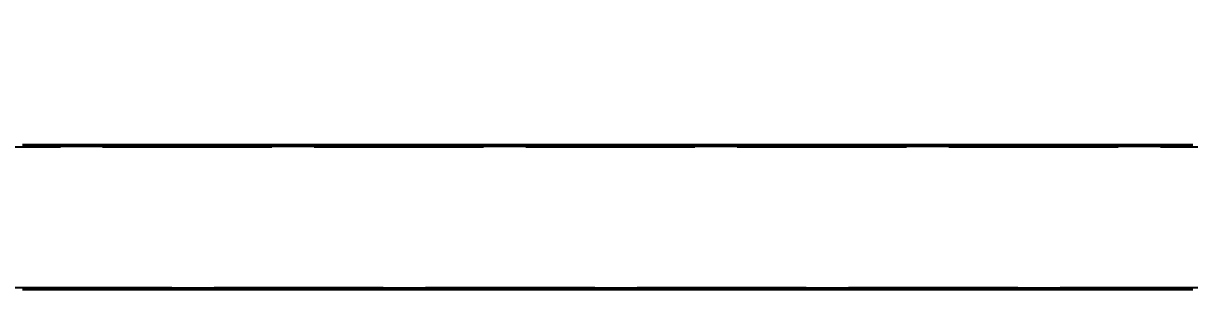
# Model space of a CAD drawing. Header units: millimetres. Extents: x 0 to 594, y 0 to 420.
# Drawn here: x 94.87 to 115.55, y 202.73 to 207.44 of the extents above; entities that cross this region are included whole.
import ezdxf

# ---------------------------------------------------------------- set-up
doc = ezdxf.new("R2010")
doc.units = ezdxf.units.MM
doc.linetypes.add('ISO02-TRAZOS', pattern=[3.75, 3, -0.75])
for name, color, linetype, lineweight in [('01-VISIBLE', 7, 'CONTINUOUS', 50), ('02-OCULTA', 4, 'ISO02-TRAZOS', 25), ('04-COTA', 3, 'CONTINUOUS', 25)]:
    doc.layers.add(name, color=color, linetype=linetype, lineweight=lineweight)
doc.styles.add('ISO3098', font='isocpeur.ttf')
doc.dimstyles.new('FLAMA-ISO', dxfattribs={"dimtxt": 3.5, "dimasz": 3, "dimexe": 2, "dimexo": 1, "dimgap": 1, "dimtad": 1, "dimdec": 1, "dimtxsty": 'ISO3098', "dimcen": 2.5, "dimclrd": 3, "dimclre": 3, "dimclrt": 3, "dimazin": 3, "dimtfac": 1, "dimtmove": 0, "dimatfit": 3, "dimlwd": 25, "dimlwe": 25})

msp = doc.modelspace()

# ---------------------------------------------------------------- linework, layer by layer
at = {"layer": '01-VISIBLE'}
for points in [[(115.603, 205.27), (115.495, 205.27), (115.388, 205.27), (115.28, 205.27), (115.173, 205.27), (115.065, 205.27), (114.958, 205.27), (114.85, 205.27), (114.743, 205.27), (114.635, 205.27), (114.528, 205.27), (114.42, 205.27), (114.312, 205.27), (114.205, 205.27), (114.098, 205.27), (113.99, 205.27), (113.883, 205.27), (113.775, 205.27), (113.668, 205.27), (113.56, 205.27), (113.453, 205.27), (113.345, 205.27), (113.238, 205.27), (113.13, 205.27), (113.023, 205.27), (112.915, 205.27), (112.808, 205.27), (112.7, 205.27), (112.593, 205.27), (112.485, 205.27), (112.377, 205.27), (112.27, 205.27), (112.163, 205.27), (112.055, 205.27), (111.948, 205.27), (111.84, 205.27), (111.733, 205.27), (111.625, 205.27), (111.518, 205.27), (111.41, 205.27), (111.303, 205.27), (111.195, 205.27), (111.088, 205.27), (110.98, 205.27), (110.873, 205.27), (110.765, 205.27), (110.657, 205.27), (110.55, 205.27), (110.443, 205.27), (110.335, 205.27), (110.228, 205.27), (110.12, 205.27), (110.013, 205.27), (109.905, 205.27), (109.798, 205.27), (109.69, 205.27), (109.583, 205.27), (109.475, 205.27), (109.368, 205.27), (109.26, 205.27), (109.153, 205.27), (109.045, 205.27), (108.938, 205.27), (108.83, 205.27), (108.723, 205.27), (108.615, 205.27), (108.508, 205.27), (108.4, 205.27), (108.293, 205.27), (108.185, 205.27), (108.078, 205.27), (107.97, 205.27), (107.863, 205.27), (107.755, 205.27), (107.648, 205.27), (107.54, 205.27), (107.433, 205.27), (107.325, 205.27), (107.218, 205.27), (107.11, 205.27), (107.002, 205.27), (106.895, 205.27), (106.788, 205.27), (106.68, 205.27), (106.573, 205.27), (106.465, 205.27), (106.358, 205.27), (106.25, 205.27), (106.143, 205.27), (106.035, 205.27), (105.928, 205.27), (105.82, 205.27), (105.713, 205.27), (105.605, 205.27), (105.498, 205.27), (105.39, 205.27), (105.282, 205.27), (105.175, 205.27), (105.067, 205.27), (104.96, 205.27), (104.853, 205.27), (104.745, 205.27), (104.638, 205.27), (104.53, 205.27), (104.422, 205.27), (104.315, 205.27), (104.208, 205.27), (104.1, 205.27), (103.993, 205.27), (103.885, 205.27), (103.778, 205.27), (103.67, 205.27), (103.562, 205.27), (103.455, 205.27), (103.348, 205.27), (103.24, 205.27), (103.133, 205.27), (103.025, 205.27), (102.918, 205.27), (102.81, 205.27), (102.703, 205.27), (102.595, 205.27), (102.487, 205.27), (102.38, 205.27), (102.273, 205.27), (102.165, 205.27), (102.058, 205.27), (101.95, 205.27), (101.843, 205.27), (101.735, 205.27), (101.627, 205.27), (101.52, 205.27), (101.413, 205.27), (101.305, 205.27), (101.198, 205.27), (101.09, 205.27), (100.983, 205.27), (100.875, 205.27), (100.767, 205.27), (100.66, 205.27), (100.553, 205.27), (100.445, 205.27), (100.338, 205.27), (100.23, 205.27), (100.123, 205.27), (100.015, 205.27), (99.907, 205.27), (99.8, 205.27), (99.692, 205.27), (99.585, 205.27), (99.478, 205.27), (99.37, 205.27), (99.263, 205.27), (99.155, 205.27), (99.047, 205.27), (98.94, 205.27), (98.833, 205.27), (98.725, 205.27), (98.618, 205.27), (98.51, 205.27), (98.403, 205.27), (98.295, 205.27), (98.188, 205.27), (98.08, 205.27), (97.973, 205.27), (97.865, 205.27), (97.758, 205.27), (97.65, 205.27), (97.543, 205.27), (97.435, 205.27), (97.328, 205.27), (97.22, 205.27), (97.112, 205.27), (97.005, 205.27), (96.898, 205.27), (96.79, 205.27), (96.683, 205.27), (96.575, 205.27), (96.468, 205.27), (96.36, 205.27), (96.252, 205.27), (96.145, 205.27), (96.037, 205.27), (95.93, 205.27), (95.823, 205.27), (95.715, 205.27), (95.608, 205.27), (95.5, 205.27), (95.392, 205.27), (95.285, 205.27), (95.177, 205.27), (95.07, 205.27), (94.963, 205.27), (94.855, 205.27)], [(94.855, 202.73), (94.963, 202.73), (95.07, 202.73), (95.177, 202.73), (95.285, 202.73), (95.392, 202.73), (95.5, 202.73), (95.608, 202.73), (95.715, 202.73), (95.823, 202.73), (95.93, 202.73), (96.037, 202.73), (96.145, 202.73), (96.252, 202.73), (96.36, 202.73), (96.468, 202.73), (96.575, 202.73), (96.683, 202.73), (96.79, 202.73), (96.898, 202.73), (97.005, 202.73), (97.112, 202.73), (97.22, 202.73), (97.328, 202.73), (97.435, 202.73), (97.543, 202.73), (97.65, 202.73), (97.758, 202.73), (97.865, 202.73), (97.973, 202.73), (98.08, 202.73), (98.188, 202.73), (98.295, 202.73), (98.403, 202.73), (98.51, 202.73), (98.618, 202.73), (98.725, 202.73), (98.833, 202.73), (98.94, 202.73), (99.047, 202.73), (99.155, 202.73), (99.263, 202.73), (99.37, 202.73), (99.478, 202.73), (99.585, 202.73), (99.692, 202.73), (99.8, 202.73), (99.907, 202.73), (100.015, 202.73), (100.123, 202.73), (100.23, 202.73), (100.338, 202.73), (100.445, 202.73), (100.553, 202.73), (100.66, 202.73), (100.767, 202.73), (100.875, 202.73), (100.983, 202.73), (101.09, 202.73), (101.198, 202.73), (101.305, 202.73), (101.413, 202.73), (101.52, 202.73), (101.627, 202.73), (101.735, 202.73), (101.843, 202.73), (101.95, 202.73), (102.058, 202.73), (102.165, 202.73), (102.273, 202.73), (102.38, 202.73), (102.487, 202.73), (102.595, 202.73), (102.703, 202.73), (102.81, 202.73), (102.918, 202.73), (103.025, 202.73), (103.133, 202.73), (103.24, 202.73), (103.348, 202.73), (103.455, 202.73), (103.562, 202.73), (103.67, 202.73), (103.778, 202.73), (103.885, 202.73), (103.993, 202.73), (104.1, 202.73), (104.208, 202.73), (104.315, 202.73), (104.422, 202.73), (104.53, 202.73), (104.638, 202.73), (104.745, 202.73), (104.853, 202.73), (104.96, 202.73), (105.067, 202.73), (105.175, 202.73), (105.282, 202.73), (105.39, 202.73), (105.498, 202.73), (105.605, 202.73), (105.713, 202.73), (105.82, 202.73), (105.928, 202.73), (106.035, 202.73), (106.143, 202.73), (106.25, 202.73), (106.358, 202.73), (106.465, 202.73), (106.573, 202.73), (106.68, 202.73), (106.788, 202.73), (106.895, 202.73), (107.002, 202.73), (107.11, 202.73), (107.218, 202.73), (107.325, 202.73), (107.433, 202.73), (107.54, 202.73), (107.648, 202.73), (107.755, 202.73), (107.863, 202.73), (107.97, 202.73), (108.078, 202.73), (108.185, 202.73), (108.293, 202.73), (108.4, 202.73), (108.508, 202.73), (108.615, 202.73), (108.723, 202.73), (108.83, 202.73), (108.938, 202.73), (109.045, 202.73), (109.153, 202.73), (109.26, 202.73), (109.368, 202.73), (109.475, 202.73), (109.583, 202.73), (109.69, 202.73), (109.798, 202.73), (109.905, 202.73), (110.013, 202.73), (110.12, 202.73), (110.228, 202.73), (110.335, 202.73), (110.443, 202.73), (110.55, 202.73), (110.657, 202.73), (110.765, 202.73), (110.873, 202.73), (110.98, 202.73), (111.088, 202.73), (111.195, 202.73), (111.303, 202.73), (111.41, 202.73), (111.518, 202.73), (111.625, 202.73), (111.733, 202.73), (111.84, 202.73), (111.948, 202.73), (112.055, 202.73), (112.163, 202.73), (112.27, 202.73), (112.377, 202.73), (112.485, 202.73), (112.593, 202.73), (112.7, 202.73), (112.808, 202.73), (112.915, 202.73), (113.023, 202.73), (113.13, 202.73), (113.238, 202.73), (113.345, 202.73), (113.453, 202.73), (113.56, 202.73), (113.668, 202.73), (113.775, 202.73), (113.883, 202.73), (113.99, 202.73), (114.098, 202.73), (114.205, 202.73), (114.312, 202.73), (114.42, 202.73), (114.528, 202.73), (114.635, 202.73), (114.743, 202.73), (114.85, 202.73), (114.958, 202.73), (115.065, 202.73), (115.173, 202.73), (115.28, 202.73), (115.388, 202.73), (115.495, 202.73), (115.603, 202.73)]]:
    msp.add_lwpolyline(points, dxfattribs=at)
at = {"layer": '02-OCULTA'}
for p, q in [((73.776, 205.25), (117.224, 205.25)), ((72, 202.75), (121, 202.75))]:
    msp.add_line(p, q, dxfattribs=at)

# ---------------------------------------------------------------- dimensions: what is measured, and where the dimension line sits
at = {"layer": '04-COTA'}
msp.add_linear_dim(base=(72, 234), p1=(72, 204), p2=(119, 204), dimstyle='FLAMA-ISO', override={"dimlfac": 10}, dxfattribs=at).render()

doc.saveas('drawing.dxf')
